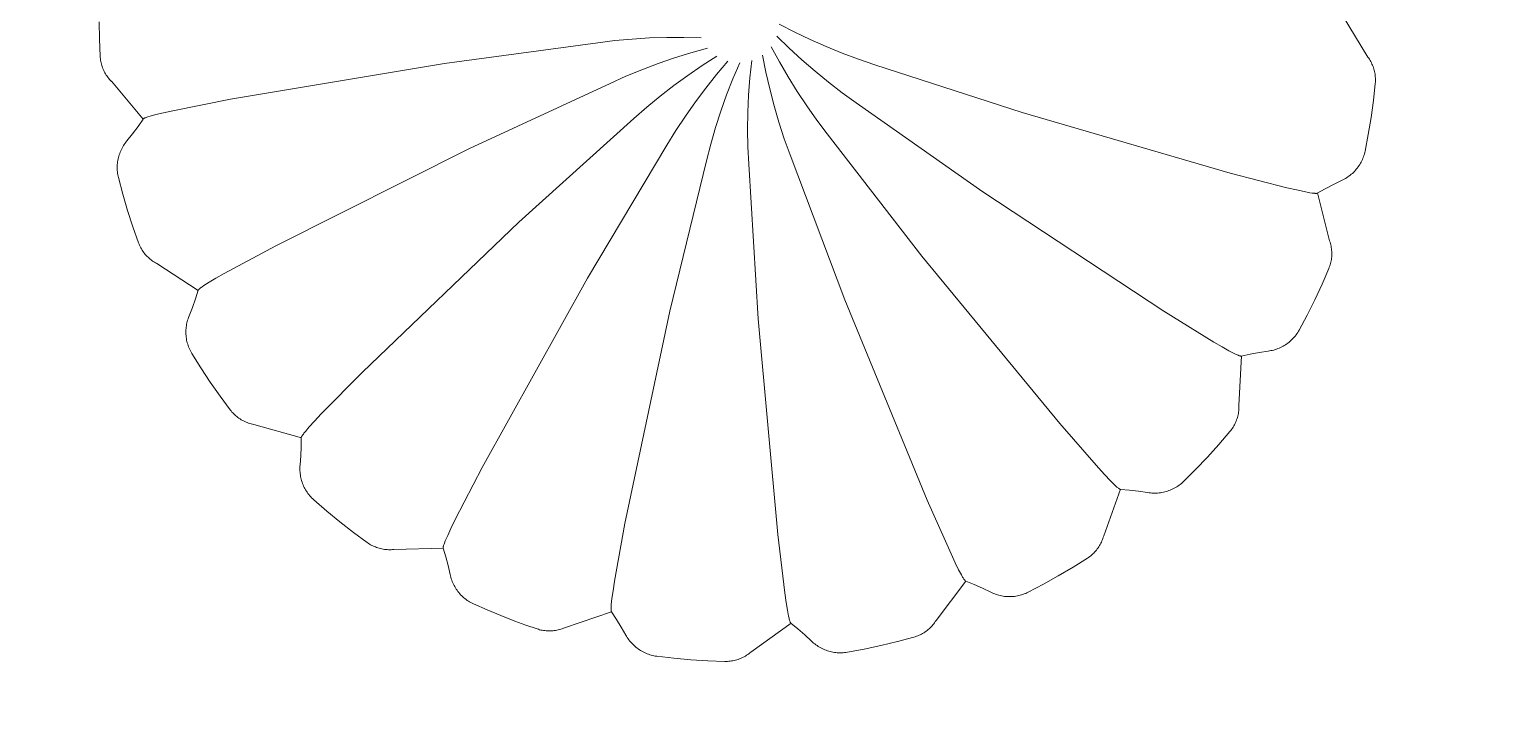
# Model space of a CAD drawing. Header units: millimetres. Extents: x 311 to 4068, y 1050 to 3803.
# Drawn here: x 1957.97 to 1996.95, y 1256.8 to 1275.11 of the extents above; entities that cross this region are included whole.
import ezdxf

# ---------------------------------------------------------------- set-up
doc = ezdxf.new("R2010")
doc.units = ezdxf.units.MM
doc.layers.add('ZANO_R', color=7, linetype='Continuous', lineweight=0)

msp = doc.modelspace()

# ---------------------------------------------------------------- linework, layer by layer
at = {"layer": 'ZANO_R'}
for p, q in [((1992.871, 1275.491), (1993.557, 1274.368)), ((1959.837, 1274.847), (1959.831, 1275.301)), ((1977.91, 1275.243), (1978.319, 1275.031)), ((1959.855, 1274.392), (1959.837, 1274.847)), ((1973.082, 1274.749), (1969.005, 1274.193)), ((1973.539, 1274.805), (1973.082, 1274.749)), ((1973.997, 1274.847), (1973.539, 1274.805)), ((1974.456, 1274.875), (1973.997, 1274.847)), ((1974.916, 1274.889), (1974.456, 1274.875)), ((1975.376, 1274.89), (1974.916, 1274.889)), ((1975.835, 1274.877), (1975.376, 1274.89)), ((1977.846, 1274.927), (1978.175, 1274.605)), ((1978.319, 1275.031), (1978.734, 1274.833)), ((1978.734, 1274.833), (1979.154, 1274.646)), ((1959.858, 1274.357), (1959.855, 1274.392)), ((1959.861, 1274.321), (1959.858, 1274.357)), ((1959.866, 1274.286), (1959.861, 1274.321)), ((1959.873, 1274.251), (1959.866, 1274.286)), ((1975.121, 1274.343), (1974.686, 1274.194)), ((1975.56, 1274.479), (1975.121, 1274.343)), ((1976.003, 1274.602), (1975.56, 1274.479)), ((1976.245, 1274.389), (1975.858, 1274.141)), ((1977.462, 1274.419), (1977.551, 1273.968)), ((1977.692, 1274.644), (1977.911, 1274.24)), ((1978.175, 1274.605), (1978.512, 1274.292)), ((1978.512, 1274.292), (1978.859, 1273.99)), ((1979.154, 1274.646), (1979.58, 1274.472)), ((1979.58, 1274.472), (1980.011, 1274.311)), ((1980.011, 1274.311), (1980.446, 1274.163)), ((1993.557, 1274.368), (1993.578, 1274.339)), ((1993.578, 1274.339), (1993.598, 1274.309)), ((1993.598, 1274.309), (1993.616, 1274.278)), ((1993.616, 1274.278), (1993.634, 1274.247)), ((1959.88, 1274.216), (1959.873, 1274.251)), ((1959.889, 1274.181), (1959.88, 1274.216)), ((1959.899, 1274.147), (1959.889, 1274.181)), ((1959.91, 1274.113), (1959.899, 1274.147)), ((1959.922, 1274.079), (1959.91, 1274.113)), ((1959.935, 1274.046), (1959.922, 1274.079)), ((1959.95, 1274.014), (1959.935, 1274.046)), ((1959.965, 1273.982), (1959.95, 1274.014)), ((1959.982, 1273.95), (1959.965, 1273.982)), ((1960, 1273.919), (1959.982, 1273.95)), ((1960.019, 1273.889), (1960, 1273.919)), ((1960.039, 1273.859), (1960.019, 1273.889)), ((1963.322, 1273.244), (1969.005, 1274.193)), ((1974.255, 1274.031), (1973.83, 1273.856)), ((1974.686, 1274.194), (1974.255, 1274.031)), ((1975.858, 1274.141), (1975.478, 1273.881)), ((1976.241, 1273.905), (1975.955, 1273.545)), ((1976.538, 1274.257), (1976.241, 1273.905)), ((1976.858, 1274.217), (1976.678, 1273.793)), ((1977.175, 1274.272), (1977.128, 1273.815)), ((1977.551, 1273.968), (1977.654, 1273.52)), ((1977.911, 1274.24), (1978.142, 1273.842)), ((1978.859, 1273.99), (1979.215, 1273.699)), ((1980.446, 1274.163), (1984.362, 1272.896)), ((1993.634, 1274.247), (1993.65, 1274.215)), ((1993.65, 1274.215), (1993.665, 1274.183)), ((1993.665, 1274.183), (1993.68, 1274.15)), ((1993.68, 1274.15), (1993.693, 1274.117)), ((1993.693, 1274.117), (1993.704, 1274.083)), ((1993.704, 1274.083), (1993.715, 1274.049)), ((1993.715, 1274.049), (1993.725, 1274.015)), ((1993.725, 1274.015), (1993.733, 1273.98)), ((1993.733, 1273.98), (1993.74, 1273.945)), ((1993.74, 1273.945), (1993.746, 1273.91)), ((1993.746, 1273.91), (1993.75, 1273.875)), ((1960.06, 1273.83), (1960.039, 1273.859)), ((1960.082, 1273.802), (1960.06, 1273.83)), ((1960.105, 1273.775), (1960.082, 1273.802)), ((1960.129, 1273.748), (1960.105, 1273.775)), ((1960.153, 1273.722), (1960.129, 1273.748)), ((1960.999, 1272.714), (1960.153, 1273.723)), ((1973.41, 1273.669), (1969.678, 1271.935)), ((1973.83, 1273.856), (1973.41, 1273.669)), ((1975.106, 1273.61), (1974.743, 1273.328)), ((1975.478, 1273.881), (1975.106, 1273.61)), ((1975.955, 1273.545), (1975.68, 1273.177)), ((1976.678, 1273.793), (1976.51, 1273.365)), ((1977.128, 1273.815), (1977.094, 1273.356)), ((1977.654, 1273.52), (1977.771, 1273.075)), ((1978.142, 1273.842), (1978.384, 1273.451)), ((1979.215, 1273.699), (1979.579, 1273.418)), ((1993.702, 1273.209), (1993.752, 1273.661)), ((1993.75, 1273.875), (1993.754, 1273.839)), ((1993.755, 1273.696), (1993.752, 1273.661)), ((1993.754, 1273.839), (1993.756, 1273.803)), ((1993.757, 1273.732), (1993.755, 1273.696)), ((1993.756, 1273.803), (1993.757, 1273.768)), ((1993.757, 1273.768), (1993.757, 1273.732)), ((1961.79, 1272.942), (1963.322, 1273.244)), ((1974.743, 1273.328), (1974.388, 1273.036)), ((1975.68, 1273.177), (1975.416, 1272.8)), ((1976.51, 1273.365), (1976.356, 1272.932)), ((1977.094, 1273.356), (1977.074, 1272.897)), ((1978.384, 1273.451), (1978.638, 1273.067)), ((1979.579, 1273.418), (1979.952, 1273.148)), ((1979.952, 1273.148), (1983.319, 1270.783)), ((1993.641, 1272.759), (1993.702, 1273.209)), ((1960.862, 1272.522), (1961.001, 1272.721)), ((1960.999, 1272.717), (1960.999, 1272.718)), ((1960.999, 1272.718), (1960.999, 1272.718)), ((1960.999, 1272.718), (1960.999, 1272.718)), ((1960.999, 1272.718), (1960.999, 1272.718)), ((1960.999, 1272.716), (1960.999, 1272.717)), ((1960.999, 1272.717), (1960.999, 1272.717)), ((1960.999, 1272.717), (1960.999, 1272.717)), ((1960.999, 1272.717), (1960.999, 1272.717)), ((1960.999, 1272.715), (1960.999, 1272.716)), ((1960.999, 1272.716), (1960.999, 1272.716)), ((1960.999, 1272.716), (1960.999, 1272.716)), ((1960.999, 1272.716), (1960.999, 1272.716)), ((1960.999, 1272.714), (1960.999, 1272.715)), ((1960.999, 1272.715), (1960.999, 1272.715)), ((1960.999, 1272.715), (1960.999, 1272.715)), ((1960.999, 1272.715), (1960.999, 1272.715)), ((1960.999, 1272.715), (1960.999, 1272.715)), ((1960.999, 1272.714), (1960.999, 1272.714)), ((1961.001, 1272.721), (1961.001, 1272.722)), ((1961.001, 1272.722), (1961.002, 1272.722)), ((1961.002, 1272.723), (1961.003, 1272.724)), ((1961.002, 1272.722), (1961.002, 1272.723)), ((1961.002, 1272.723), (1961.002, 1272.723)), ((1961.003, 1272.724), (1961.004, 1272.725)), ((1961.003, 1272.724), (1961.003, 1272.724)), ((1961.004, 1272.725), (1961.005, 1272.726)), ((1961.004, 1272.725), (1961.004, 1272.725)), ((1961.005, 1272.726), (1961.007, 1272.727)), ((1961.005, 1272.726), (1961.005, 1272.726)), ((1961.007, 1272.727), (1961.008, 1272.728)), ((1961.008, 1272.728), (1961.009, 1272.729)), ((1961.009, 1272.729), (1961.011, 1272.731)), ((1961.011, 1272.731), (1961.013, 1272.732)), ((1961.013, 1272.732), (1961.014, 1272.733)), ((1961.014, 1272.733), (1961.016, 1272.734)), ((1961.016, 1272.734), (1961.02, 1272.736)), ((1961.02, 1272.736), (1961.025, 1272.739)), ((1961.025, 1272.739), (1961.03, 1272.741)), ((1961.03, 1272.741), (1961.035, 1272.744)), ((1961.035, 1272.744), (1961.047, 1272.749)), ((1961.047, 1272.749), (1961.061, 1272.755)), ((1961.061, 1272.755), (1961.077, 1272.761)), ((1961.077, 1272.761), (1961.099, 1272.769)), ((1961.099, 1272.769), (1961.124, 1272.777)), ((1961.124, 1272.777), (1961.183, 1272.795)), ((1961.183, 1272.795), (1961.337, 1272.837)), ((1961.337, 1272.837), (1961.539, 1272.886)), ((1961.539, 1272.886), (1961.79, 1272.942)), ((1974.042, 1272.733), (1970.986, 1269.976)), ((1974.388, 1273.036), (1974.042, 1272.733)), ((1975.416, 1272.8), (1975.163, 1272.416)), ((1976.356, 1272.932), (1976.215, 1272.494)), ((1977.074, 1272.897), (1977.068, 1272.437)), ((1977.771, 1273.075), (1977.901, 1272.634)), ((1978.638, 1273.067), (1978.903, 1272.691)), ((1989.894, 1271.285), (1984.362, 1272.896)), ((1993.567, 1272.31), (1993.641, 1272.759)), ((1960.566, 1272.138), (1960.716, 1272.328)), ((1960.716, 1272.328), (1960.862, 1272.522)), ((1975.163, 1272.416), (1974.922, 1272.024)), ((1976.215, 1272.494), (1976.086, 1272.052)), ((1977.068, 1272.437), (1977.076, 1271.977)), ((1977.901, 1272.634), (1978.043, 1272.196)), ((1978.903, 1272.691), (1979.18, 1272.324)), ((1960.42, 1271.913), (1960.438, 1271.947)), ((1960.438, 1271.947), (1960.456, 1271.98)), ((1960.456, 1271.98), (1960.476, 1272.013)), ((1960.476, 1272.013), (1960.497, 1272.046)), ((1960.497, 1272.046), (1960.519, 1272.077)), ((1960.519, 1272.077), (1960.542, 1272.108)), ((1960.542, 1272.108), (1960.566, 1272.138)), ((1964.527, 1269.353), (1969.678, 1271.935)), ((1974.922, 1272.024), (1972.814, 1268.489)), ((1976.086, 1272.052), (1975.971, 1271.607)), ((1977.076, 1271.977), (1977.097, 1271.517)), ((1978.043, 1272.196), (1978.199, 1271.764)), ((1979.18, 1272.324), (1981.7, 1269.071)), ((1993.481, 1271.864), (1993.567, 1272.31)), ((1960.312, 1271.508), (1960.315, 1271.546)), ((1960.315, 1271.546), (1960.32, 1271.584)), ((1960.32, 1271.584), (1960.326, 1271.622)), ((1960.326, 1271.622), (1960.333, 1271.659)), ((1960.333, 1271.659), (1960.342, 1271.697)), ((1960.342, 1271.697), (1960.352, 1271.734)), ((1960.352, 1271.734), (1960.363, 1271.771)), ((1960.363, 1271.771), (1960.376, 1271.807)), ((1960.376, 1271.807), (1960.389, 1271.843)), ((1960.389, 1271.843), (1960.404, 1271.878)), ((1960.404, 1271.878), (1960.42, 1271.913)), ((1975.971, 1271.607), (1974.999, 1267.608)), ((1978.199, 1271.764), (1979.649, 1267.912)), ((1993.377, 1271.577), (1993.358, 1271.543)), ((1993.394, 1271.611), (1993.377, 1271.577)), ((1993.41, 1271.646), (1993.394, 1271.611)), ((1993.425, 1271.681), (1993.41, 1271.646)), ((1993.439, 1271.717), (1993.425, 1271.681)), ((1993.451, 1271.753), (1993.439, 1271.717)), ((1993.462, 1271.79), (1993.451, 1271.753)), ((1993.472, 1271.827), (1993.462, 1271.79)), ((1993.481, 1271.864), (1993.472, 1271.827)), ((1960.309, 1271.431), (1960.31, 1271.469)), ((1960.31, 1271.393), (1960.309, 1271.431)), ((1960.31, 1271.469), (1960.312, 1271.508)), ((1960.312, 1271.354), (1960.31, 1271.393)), ((1960.315, 1271.316), (1960.312, 1271.354)), ((1960.319, 1271.278), (1960.315, 1271.316)), ((1960.325, 1271.24), (1960.319, 1271.278)), ((1960.332, 1271.203), (1960.325, 1271.24)), ((1960.341, 1271.165), (1960.332, 1271.203)), ((1960.457, 1270.726), (1960.341, 1271.165)), ((1977.097, 1271.517), (1977.347, 1267.41)), ((1991.404, 1270.892), (1989.894, 1271.285)), ((1992.991, 1271.159), (1992.958, 1271.139)), ((1993.023, 1271.18), (1992.991, 1271.159)), ((1993.054, 1271.202), (1993.023, 1271.18)), ((1993.085, 1271.225), (1993.054, 1271.202)), ((1993.115, 1271.25), (1993.085, 1271.225)), ((1993.143, 1271.275), (1993.115, 1271.25)), ((1993.171, 1271.301), (1993.143, 1271.275)), ((1993.198, 1271.328), (1993.171, 1271.301)), ((1993.224, 1271.357), (1993.198, 1271.328)), ((1993.249, 1271.386), (1993.224, 1271.357)), ((1993.273, 1271.416), (1993.249, 1271.386)), ((1993.296, 1271.446), (1993.273, 1271.416)), ((1993.318, 1271.478), (1993.296, 1271.446)), ((1993.339, 1271.51), (1993.318, 1271.478)), ((1993.358, 1271.543), (1993.339, 1271.51)), ((1988.131, 1267.613), (1983.319, 1270.783)), ((1991.655, 1270.834), (1991.404, 1270.892)), ((1991.858, 1270.79), (1991.655, 1270.834)), ((1992.015, 1270.761), (1991.858, 1270.79)), ((1992.423, 1270.867), (1992.211, 1270.749)), ((1992.638, 1270.98), (1992.423, 1270.867)), ((1992.856, 1271.086), (1992.638, 1270.98)), ((1992.891, 1271.102), (1992.856, 1271.086)), ((1992.925, 1271.12), (1992.891, 1271.102)), ((1992.958, 1271.139), (1992.925, 1271.12)), ((1960.585, 1270.29), (1960.457, 1270.726)), ((1992.076, 1270.752), (1992.015, 1270.761)), ((1992.102, 1270.749), (1992.076, 1270.752)), ((1992.125, 1270.746), (1992.102, 1270.749)), ((1992.142, 1270.745), (1992.125, 1270.746)), ((1992.157, 1270.744), (1992.142, 1270.745)), ((1992.17, 1270.743), (1992.157, 1270.744)), ((1992.176, 1270.743), (1992.17, 1270.743)), ((1992.182, 1270.743), (1992.176, 1270.743)), ((1992.187, 1270.743), (1992.182, 1270.743)), ((1992.192, 1270.744), (1992.187, 1270.743)), ((1992.194, 1270.744), (1992.192, 1270.744)), ((1992.196, 1270.744), (1992.194, 1270.744)), ((1992.198, 1270.745), (1992.196, 1270.744)), ((1992.2, 1270.745), (1992.198, 1270.745)), ((1992.202, 1270.745), (1992.2, 1270.745)), ((1992.203, 1270.746), (1992.202, 1270.745)), ((1992.205, 1270.746), (1992.203, 1270.746)), ((1992.206, 1270.746), (1992.205, 1270.746)), ((1992.207, 1270.747), (1992.206, 1270.746)), ((1992.206, 1270.746), (1992.206, 1270.746)), ((1992.208, 1270.747), (1992.207, 1270.747)), ((1992.209, 1270.747), (1992.208, 1270.747)), ((1992.208, 1270.747), (1992.208, 1270.747)), ((1992.21, 1270.748), (1992.209, 1270.747)), ((1992.211, 1270.748), (1992.21, 1270.748)), ((1992.21, 1270.748), (1992.21, 1270.748)), ((1992.211, 1270.749), (1992.211, 1270.748)), ((1992.215, 1270.751), (1992.214, 1270.751)), ((1992.214, 1270.751), (1992.214, 1270.751)), ((1992.214, 1270.751), (1992.214, 1270.751)), ((1992.214, 1270.751), (1992.214, 1270.751)), ((1992.214, 1270.751), (1992.214, 1270.751)), ((1992.216, 1270.753), (1992.215, 1270.753)), ((1992.215, 1270.753), (1992.215, 1270.753)), ((1992.215, 1270.753), (1992.215, 1270.753)), ((1992.215, 1270.753), (1992.215, 1270.753)), ((1992.215, 1270.753), (1992.215, 1270.752)), ((1992.215, 1270.752), (1992.215, 1270.752)), ((1992.215, 1270.752), (1992.215, 1270.752)), ((1992.215, 1270.752), (1992.215, 1270.752)), ((1992.215, 1270.752), (1992.215, 1270.751)), ((1992.216, 1270.754), (1992.216, 1270.754)), ((1992.216, 1270.754), (1992.216, 1270.754)), ((1992.216, 1270.754), (1992.216, 1270.754)), ((1992.216, 1270.754), (1992.216, 1270.753)), ((1992.216, 1270.754), (1992.54, 1269.479)), ((1960.725, 1269.857), (1960.585, 1270.29)), ((1960.876, 1269.429), (1960.725, 1269.857)), ((1966.826, 1265.99), (1970.986, 1269.976)), ((1960.889, 1269.396), (1960.876, 1269.429)), ((1960.903, 1269.363), (1960.889, 1269.396)), ((1960.918, 1269.33), (1960.903, 1269.363)), ((1960.934, 1269.299), (1960.918, 1269.33)), ((1960.952, 1269.268), (1960.934, 1269.299)), ((1960.97, 1269.237), (1960.952, 1269.268)), ((1960.99, 1269.207), (1960.97, 1269.237)), ((1961.01, 1269.178), (1960.99, 1269.207)), ((1963.152, 1268.613), (1964.527, 1269.353)), ((1992.54, 1269.479), (1992.551, 1269.445)), ((1992.551, 1269.445), (1992.561, 1269.411)), ((1992.561, 1269.411), (1992.57, 1269.376)), ((1992.57, 1269.376), (1992.578, 1269.341)), ((1992.578, 1269.341), (1992.584, 1269.306)), ((1992.584, 1269.306), (1992.589, 1269.271)), ((1992.589, 1269.271), (1992.593, 1269.235)), ((1992.593, 1269.235), (1992.596, 1269.199)), ((1961.032, 1269.149), (1961.01, 1269.178)), ((1961.054, 1269.122), (1961.032, 1269.149)), ((1961.078, 1269.095), (1961.054, 1269.122)), ((1961.102, 1269.069), (1961.078, 1269.095)), ((1961.128, 1269.044), (1961.102, 1269.069)), ((1961.154, 1269.019), (1961.128, 1269.044)), ((1961.181, 1268.996), (1961.154, 1269.019)), ((1961.209, 1268.973), (1961.181, 1268.996)), ((1961.237, 1268.952), (1961.209, 1268.973)), ((1961.266, 1268.932), (1961.237, 1268.952)), ((1961.296, 1268.912), (1961.266, 1268.932)), ((1961.327, 1268.894), (1961.296, 1268.912)), ((1961.358, 1268.877), (1961.327, 1268.894)), ((1962.464, 1268.162), (1961.358, 1268.877)), ((1985.364, 1264.624), (1981.7, 1269.071)), ((1992.554, 1268.847), (1992.543, 1268.813)), ((1992.564, 1268.881), (1992.554, 1268.847)), ((1992.572, 1268.916), (1992.564, 1268.881)), ((1992.58, 1268.951), (1992.572, 1268.916)), ((1992.586, 1268.986), (1992.58, 1268.951)), ((1992.59, 1269.021), (1992.586, 1268.986)), ((1992.594, 1269.057), (1992.59, 1269.021)), ((1992.596, 1269.092), (1992.594, 1269.057)), ((1992.596, 1269.199), (1992.597, 1269.164)), ((1992.597, 1269.128), (1992.596, 1269.092)), ((1992.597, 1269.164), (1992.597, 1269.128)), ((1962.75, 1268.379), (1962.929, 1268.485)), ((1962.929, 1268.485), (1963.152, 1268.613)), ((1970.013, 1263.454), (1972.814, 1268.489)), ((1992.338, 1268.329), (1992.518, 1268.746)), ((1992.531, 1268.779), (1992.518, 1268.746)), ((1992.543, 1268.813), (1992.531, 1268.779)), ((1962.389, 1267.939), (1962.463, 1268.17)), ((1962.463, 1268.17), (1962.464, 1268.171)), ((1962.463, 1268.17), (1962.463, 1268.17)), ((1962.463, 1268.165), (1962.463, 1268.166)), ((1962.463, 1268.166), (1962.463, 1268.166)), ((1962.463, 1268.166), (1962.463, 1268.166)), ((1962.463, 1268.166), (1962.463, 1268.166)), ((1962.463, 1268.164), (1962.463, 1268.165)), ((1962.463, 1268.165), (1962.463, 1268.165)), ((1962.463, 1268.165), (1962.463, 1268.165)), ((1962.463, 1268.165), (1962.463, 1268.165)), ((1962.463, 1268.163), (1962.463, 1268.164)), ((1962.463, 1268.164), (1962.463, 1268.164)), ((1962.463, 1268.164), (1962.463, 1268.164)), ((1962.463, 1268.164), (1962.463, 1268.164)), ((1962.463, 1268.164), (1962.463, 1268.164)), ((1962.464, 1268.163), (1962.463, 1268.163)), ((1962.463, 1268.163), (1962.463, 1268.163)), ((1962.463, 1268.163), (1962.463, 1268.163)), ((1962.464, 1268.172), (1962.464, 1268.173)), ((1962.464, 1268.173), (1962.465, 1268.173)), ((1962.464, 1268.171), (1962.464, 1268.172)), ((1962.464, 1268.171), (1962.464, 1268.171)), ((1962.464, 1268.162), (1962.464, 1268.163)), ((1962.464, 1268.162), (1962.464, 1268.162)), ((1962.465, 1268.174), (1962.466, 1268.175)), ((1962.465, 1268.173), (1962.465, 1268.174)), ((1962.465, 1268.174), (1962.465, 1268.174)), ((1962.466, 1268.176), (1962.467, 1268.177)), ((1962.466, 1268.175), (1962.466, 1268.176)), ((1962.467, 1268.177), (1962.468, 1268.179)), ((1962.468, 1268.179), (1962.469, 1268.18)), ((1962.469, 1268.18), (1962.47, 1268.181)), ((1962.47, 1268.181), (1962.471, 1268.183)), ((1962.471, 1268.183), (1962.473, 1268.185)), ((1962.473, 1268.185), (1962.474, 1268.186)), ((1962.474, 1268.186), (1962.477, 1268.19)), ((1962.477, 1268.19), (1962.481, 1268.193)), ((1962.481, 1268.193), (1962.485, 1268.197)), ((1962.485, 1268.197), (1962.489, 1268.201)), ((1962.489, 1268.201), (1962.499, 1268.21)), ((1962.499, 1268.21), (1962.511, 1268.22)), ((1962.511, 1268.22), (1962.524, 1268.23)), ((1962.524, 1268.23), (1962.543, 1268.244)), ((1962.543, 1268.244), (1962.565, 1268.259)), ((1962.565, 1268.259), (1962.616, 1268.294)), ((1962.616, 1268.294), (1962.75, 1268.379)), ((1992.146, 1267.917), (1992.338, 1268.329)), ((1962.219, 1267.484), (1962.307, 1267.71)), ((1962.307, 1267.71), (1962.389, 1267.939)), ((1981.839, 1262.583), (1979.649, 1267.912)), ((1991.943, 1267.51), (1992.146, 1267.917)), ((1962.147, 1267.226), (1962.153, 1267.264)), ((1962.153, 1267.264), (1962.161, 1267.301)), ((1962.161, 1267.301), (1962.17, 1267.338)), ((1962.17, 1267.338), (1962.181, 1267.375)), ((1962.181, 1267.375), (1962.192, 1267.412)), ((1962.192, 1267.412), (1962.205, 1267.448)), ((1962.205, 1267.448), (1962.219, 1267.484)), ((1973.807, 1261.971), (1974.999, 1267.608)), ((1977.869, 1261.671), (1977.347, 1267.41)), ((1989.459, 1266.792), (1988.131, 1267.613)), ((1991.73, 1267.109), (1991.943, 1267.51)), ((1962.134, 1267.073), (1962.135, 1267.112)), ((1962.134, 1267.035), (1962.134, 1267.073)), ((1962.136, 1266.997), (1962.134, 1267.035)), ((1962.135, 1267.112), (1962.138, 1267.15)), ((1962.138, 1266.958), (1962.136, 1266.997)), ((1962.138, 1267.15), (1962.142, 1267.188)), ((1962.143, 1266.92), (1962.138, 1266.958)), ((1962.142, 1267.188), (1962.147, 1267.226)), ((1962.148, 1266.882), (1962.143, 1266.92)), ((1962.155, 1266.844), (1962.148, 1266.882)), ((1991.572, 1266.893), (1991.545, 1266.865)), ((1991.598, 1266.921), (1991.572, 1266.893)), ((1991.622, 1266.95), (1991.598, 1266.921)), ((1991.646, 1266.981), (1991.622, 1266.95)), ((1991.668, 1267.012), (1991.646, 1266.981)), ((1991.69, 1267.043), (1991.668, 1267.012)), ((1991.71, 1267.076), (1991.69, 1267.043)), ((1991.729, 1267.109), (1991.71, 1267.076)), ((1962.163, 1266.807), (1962.155, 1266.844)), ((1962.172, 1266.77), (1962.163, 1266.807)), ((1962.183, 1266.733), (1962.172, 1266.77)), ((1962.194, 1266.696), (1962.183, 1266.733)), ((1962.207, 1266.66), (1962.194, 1266.696)), ((1962.222, 1266.625), (1962.207, 1266.66)), ((1962.237, 1266.59), (1962.222, 1266.625)), ((1962.254, 1266.555), (1962.237, 1266.59)), ((1962.272, 1266.521), (1962.254, 1266.555)), ((1962.291, 1266.488), (1962.272, 1266.521)), ((1962.532, 1266.103), (1962.291, 1266.488)), ((1989.681, 1266.663), (1989.459, 1266.792)), ((1989.863, 1266.561), (1989.681, 1266.663)), ((1990.003, 1266.487), (1989.863, 1266.561)), ((1990.059, 1266.46), (1990.003, 1266.487)), ((1990.663, 1266.512), (1990.425, 1266.468)), ((1990.903, 1266.549), (1990.663, 1266.512)), ((1990.941, 1266.555), (1990.903, 1266.549)), ((1990.979, 1266.562), (1990.941, 1266.555)), ((1991.016, 1266.57), (1990.979, 1266.562)), ((1991.054, 1266.579), (1991.016, 1266.57)), ((1991.09, 1266.59), (1991.054, 1266.579)), ((1991.127, 1266.602), (1991.09, 1266.59)), ((1991.163, 1266.615), (1991.127, 1266.602)), ((1991.198, 1266.63), (1991.163, 1266.615)), ((1991.233, 1266.645), (1991.198, 1266.63)), ((1991.268, 1266.662), (1991.233, 1266.645)), ((1991.301, 1266.681), (1991.268, 1266.662)), ((1991.335, 1266.7), (1991.301, 1266.681)), ((1991.367, 1266.72), (1991.335, 1266.7)), ((1991.399, 1266.742), (1991.367, 1266.72)), ((1991.43, 1266.764), (1991.399, 1266.742)), ((1991.46, 1266.788), (1991.43, 1266.764)), ((1991.489, 1266.813), (1991.46, 1266.788)), ((1991.518, 1266.838), (1991.489, 1266.813)), ((1991.545, 1266.865), (1991.518, 1266.838)), ((1962.783, 1265.724), (1962.532, 1266.103)), ((1990.083, 1266.449), (1990.059, 1266.46)), ((1990.105, 1266.44), (1990.083, 1266.449)), ((1990.12, 1266.434), (1990.105, 1266.44)), ((1990.134, 1266.428), (1990.12, 1266.434)), ((1990.194, 1266.421), (1990.128, 1265.107)), ((1990.147, 1266.424), (1990.134, 1266.428)), ((1990.152, 1266.422), (1990.147, 1266.424)), ((1990.158, 1266.421), (1990.152, 1266.422)), ((1990.163, 1266.42), (1990.158, 1266.421)), ((1990.167, 1266.418), (1990.163, 1266.42)), ((1990.169, 1266.418), (1990.167, 1266.418)), ((1990.172, 1266.418), (1990.169, 1266.418)), ((1990.174, 1266.417), (1990.172, 1266.418)), ((1990.175, 1266.417), (1990.174, 1266.417)), ((1990.177, 1266.417), (1990.175, 1266.417)), ((1990.179, 1266.417), (1990.177, 1266.417)), ((1990.181, 1266.417), (1990.179, 1266.417)), ((1990.182, 1266.417), (1990.181, 1266.417)), ((1990.181, 1266.417), (1990.181, 1266.417)), ((1990.183, 1266.417), (1990.182, 1266.417)), ((1990.184, 1266.417), (1990.183, 1266.417)), ((1990.183, 1266.417), (1990.183, 1266.417)), ((1990.185, 1266.417), (1990.184, 1266.417)), ((1990.186, 1266.417), (1990.185, 1266.417)), ((1990.185, 1266.417), (1990.185, 1266.417)), ((1990.187, 1266.417), (1990.186, 1266.417)), ((1990.425, 1266.468), (1990.187, 1266.417)), ((1990.187, 1266.417), (1990.187, 1266.417)), ((1990.191, 1266.419), (1990.19, 1266.418)), ((1990.192, 1266.419), (1990.191, 1266.419)), ((1990.191, 1266.419), (1990.191, 1266.419)), ((1990.191, 1266.419), (1990.191, 1266.419)), ((1990.191, 1266.419), (1990.191, 1266.419)), ((1990.191, 1266.419), (1990.191, 1266.419)), ((1990.193, 1266.42), (1990.192, 1266.42)), ((1990.192, 1266.42), (1990.192, 1266.42)), ((1990.192, 1266.42), (1990.192, 1266.42)), ((1990.192, 1266.42), (1990.192, 1266.42)), ((1990.192, 1266.42), (1990.192, 1266.419)), ((1990.192, 1266.419), (1990.192, 1266.419)), ((1990.193, 1266.421), (1990.193, 1266.421)), ((1990.193, 1266.421), (1990.193, 1266.421)), ((1990.193, 1266.421), (1990.193, 1266.421)), ((1990.193, 1266.421), (1990.193, 1266.421)), ((1990.193, 1266.421), (1990.193, 1266.42)), ((1990.193, 1266.42), (1990.193, 1266.42)), ((1963.044, 1265.352), (1962.783, 1265.724)), ((1965.73, 1264.878), (1966.826, 1265.99)), ((1963.314, 1264.987), (1963.044, 1265.352)), ((1963.336, 1264.959), (1963.314, 1264.987)), ((1963.36, 1264.931), (1963.336, 1264.959)), ((1963.384, 1264.905), (1963.36, 1264.931)), ((1990.118, 1264.929), (1990.113, 1264.894)), ((1990.123, 1264.964), (1990.118, 1264.929)), ((1990.126, 1265), (1990.123, 1264.964)), ((1990.128, 1265.035), (1990.126, 1265)), ((1990.128, 1265.107), (1990.128, 1265.071)), ((1990.128, 1265.071), (1990.128, 1265.035)), ((1963.409, 1264.88), (1963.384, 1264.905)), ((1963.434, 1264.855), (1963.409, 1264.88)), ((1963.461, 1264.831), (1963.434, 1264.855)), ((1963.489, 1264.808), (1963.461, 1264.831)), ((1963.517, 1264.786), (1963.489, 1264.808)), ((1963.546, 1264.766), (1963.517, 1264.786)), ((1963.575, 1264.746), (1963.546, 1264.766)), ((1963.606, 1264.727), (1963.575, 1264.746)), ((1963.637, 1264.709), (1963.606, 1264.727)), ((1963.668, 1264.693), (1963.637, 1264.709)), ((1963.701, 1264.677), (1963.668, 1264.693)), ((1963.733, 1264.663), (1963.701, 1264.677)), ((1963.766, 1264.65), (1963.733, 1264.663)), ((1963.8, 1264.637), (1963.766, 1264.65)), ((1963.834, 1264.627), (1963.8, 1264.637)), ((1963.868, 1264.617), (1963.834, 1264.627)), ((1963.903, 1264.608), (1963.868, 1264.617)), ((1963.938, 1264.601), (1963.903, 1264.608)), ((1965.205, 1264.244), (1963.938, 1264.601)), ((1965.312, 1264.415), (1965.415, 1264.536)), ((1965.415, 1264.536), (1965.554, 1264.69)), ((1965.554, 1264.69), (1965.73, 1264.878)), ((1986.391, 1263.448), (1985.364, 1264.624)), ((1989.974, 1264.529), (1989.955, 1264.499)), ((1989.992, 1264.559), (1989.974, 1264.529)), ((1990.009, 1264.591), (1989.992, 1264.559)), ((1990.026, 1264.623), (1990.009, 1264.591)), ((1990.041, 1264.655), (1990.026, 1264.623)), ((1990.054, 1264.688), (1990.041, 1264.655)), ((1990.067, 1264.721), (1990.054, 1264.688)), ((1990.079, 1264.755), (1990.067, 1264.721)), ((1990.089, 1264.789), (1990.079, 1264.755)), ((1990.098, 1264.824), (1990.089, 1264.789)), ((1990.106, 1264.858), (1990.098, 1264.824)), ((1990.113, 1264.894), (1990.106, 1264.858)), ((1965.199, 1264.009), (1965.202, 1264.251)), ((1965.202, 1264.253), (1965.202, 1264.254)), ((1965.202, 1264.254), (1965.203, 1264.254)), ((1965.202, 1264.252), (1965.202, 1264.253)), ((1965.202, 1264.251), (1965.202, 1264.252)), ((1965.202, 1264.252), (1965.202, 1264.252)), ((1965.203, 1264.258), (1965.204, 1264.26)), ((1965.203, 1264.257), (1965.203, 1264.258)), ((1965.203, 1264.256), (1965.203, 1264.257)), ((1965.203, 1264.255), (1965.203, 1264.256)), ((1965.203, 1264.256), (1965.203, 1264.256)), ((1965.203, 1264.254), (1965.203, 1264.255)), ((1965.203, 1264.247), (1965.203, 1264.248)), ((1965.203, 1264.248), (1965.203, 1264.248)), ((1965.203, 1264.248), (1965.203, 1264.248)), ((1965.203, 1264.246), (1965.203, 1264.247)), ((1965.203, 1264.247), (1965.203, 1264.247)), ((1965.203, 1264.247), (1965.203, 1264.247)), ((1965.203, 1264.247), (1965.203, 1264.247)), ((1965.204, 1264.246), (1965.203, 1264.246)), ((1965.203, 1264.246), (1965.203, 1264.246)), ((1965.204, 1264.261), (1965.205, 1264.263)), ((1965.204, 1264.26), (1965.204, 1264.261)), ((1965.204, 1264.245), (1965.204, 1264.246)), ((1965.204, 1264.246), (1965.204, 1264.246)), ((1965.204, 1264.246), (1965.204, 1264.246)), ((1965.205, 1264.245), (1965.204, 1264.245)), ((1965.204, 1264.245), (1965.204, 1264.245)), ((1965.204, 1264.245), (1965.204, 1264.245)), ((1965.204, 1264.245), (1965.204, 1264.245)), ((1965.205, 1264.265), (1965.206, 1264.267)), ((1965.205, 1264.263), (1965.205, 1264.265)), ((1965.205, 1264.244), (1965.205, 1264.245)), ((1965.205, 1264.245), (1965.205, 1264.245)), ((1965.206, 1264.267), (1965.207, 1264.268)), ((1965.207, 1264.268), (1965.208, 1264.27)), ((1965.208, 1264.27), (1965.21, 1264.275)), ((1965.21, 1264.275), (1965.212, 1264.279)), ((1965.212, 1264.279), (1965.215, 1264.284)), ((1965.215, 1264.284), (1965.218, 1264.289)), ((1965.218, 1264.289), (1965.225, 1264.301)), ((1965.225, 1264.301), (1965.233, 1264.313)), ((1965.233, 1264.313), (1965.243, 1264.327)), ((1965.243, 1264.327), (1965.257, 1264.346)), ((1965.257, 1264.346), (1965.273, 1264.367)), ((1965.273, 1264.367), (1965.312, 1264.415)), ((1989.595, 1264.068), (1989.89, 1264.413)), ((1989.913, 1264.441), (1989.89, 1264.413)), ((1989.934, 1264.469), (1989.913, 1264.441)), ((1989.955, 1264.499), (1989.934, 1264.469)), ((1965.172, 1263.524), (1965.189, 1263.766)), ((1965.189, 1263.766), (1965.199, 1264.009)), ((1989.29, 1263.731), (1989.595, 1264.068)), ((1965.166, 1263.409), (1965.167, 1263.447)), ((1965.167, 1263.371), (1965.166, 1263.409)), ((1965.167, 1263.447), (1965.168, 1263.486)), ((1965.17, 1263.332), (1965.167, 1263.371)), ((1965.168, 1263.486), (1965.171, 1263.524)), ((1969.294, 1262.069), (1970.013, 1263.454)), ((1986.565, 1263.259), (1986.391, 1263.448)), ((1988.654, 1263.081), (1988.977, 1263.402)), ((1988.977, 1263.402), (1989.29, 1263.731)), ((1965.173, 1263.294), (1965.17, 1263.332)), ((1965.178, 1263.256), (1965.173, 1263.294)), ((1965.184, 1263.218), (1965.178, 1263.256)), ((1965.192, 1263.181), (1965.184, 1263.218)), ((1965.201, 1263.144), (1965.192, 1263.181)), ((1965.211, 1263.107), (1965.201, 1263.144)), ((1965.222, 1263.07), (1965.211, 1263.107)), ((1965.235, 1263.034), (1965.222, 1263.07)), ((1965.249, 1262.998), (1965.235, 1263.034)), ((1965.264, 1262.963), (1965.249, 1262.998)), ((1986.709, 1263.108), (1986.565, 1263.259)), ((1986.821, 1262.996), (1986.709, 1263.108)), ((1986.867, 1262.954), (1986.821, 1262.996)), ((1988.536, 1262.983), (1988.505, 1262.961)), ((1988.567, 1263.006), (1988.536, 1262.983)), ((1988.597, 1263.03), (1988.567, 1263.006)), ((1988.626, 1263.055), (1988.597, 1263.03)), ((1988.654, 1263.081), (1988.626, 1263.055)), ((1965.28, 1262.928), (1965.264, 1262.963)), ((1965.298, 1262.894), (1965.28, 1262.928)), ((1965.317, 1262.861), (1965.298, 1262.894)), ((1965.337, 1262.828), (1965.317, 1262.861)), ((1965.358, 1262.796), (1965.337, 1262.828)), ((1965.38, 1262.764), (1965.358, 1262.796)), ((1965.403, 1262.734), (1965.38, 1262.764)), ((1965.427, 1262.704), (1965.403, 1262.734)), ((1965.452, 1262.675), (1965.427, 1262.704)), ((1965.478, 1262.647), (1965.452, 1262.675)), ((1965.505, 1262.62), (1965.478, 1262.647)), ((1965.533, 1262.594), (1965.505, 1262.62)), ((1965.877, 1262.296), (1965.534, 1262.594)), ((1982.474, 1261.157), (1981.839, 1262.583)), ((1986.984, 1262.877), (1986.533, 1261.64)), ((1986.886, 1262.937), (1986.867, 1262.954)), ((1986.904, 1262.921), (1986.886, 1262.937)), ((1986.917, 1262.911), (1986.904, 1262.921)), ((1986.929, 1262.901), (1986.917, 1262.911)), ((1986.94, 1262.893), (1986.929, 1262.901)), ((1986.945, 1262.89), (1986.94, 1262.893)), ((1986.949, 1262.887), (1986.945, 1262.89)), ((1986.954, 1262.884), (1986.949, 1262.887)), ((1986.958, 1262.882), (1986.954, 1262.884)), ((1986.96, 1262.881), (1986.958, 1262.882)), ((1986.962, 1262.88), (1986.96, 1262.881)), ((1986.964, 1262.879), (1986.962, 1262.88)), ((1986.965, 1262.878), (1986.964, 1262.879)), ((1986.967, 1262.878), (1986.965, 1262.878)), ((1986.969, 1262.877), (1986.967, 1262.878)), ((1986.97, 1262.876), (1986.969, 1262.877)), ((1986.971, 1262.876), (1986.97, 1262.876)), ((1986.972, 1262.876), (1986.971, 1262.876)), ((1986.971, 1262.876), (1986.971, 1262.876)), ((1986.973, 1262.876), (1986.972, 1262.876)), ((1986.974, 1262.875), (1986.973, 1262.876)), ((1986.975, 1262.875), (1986.974, 1262.875)), ((1986.974, 1262.875), (1986.974, 1262.875)), ((1986.976, 1262.875), (1986.975, 1262.875)), ((1986.975, 1262.875), (1986.975, 1262.875)), ((1986.977, 1262.875), (1986.976, 1262.875)), ((1987.218, 1262.854), (1986.977, 1262.875)), ((1986.981, 1262.875), (1986.98, 1262.875)), ((1986.98, 1262.875), (1986.98, 1262.875)), ((1986.98, 1262.875), (1986.98, 1262.875)), ((1986.982, 1262.876), (1986.981, 1262.876)), ((1986.981, 1262.876), (1986.981, 1262.875)), ((1986.981, 1262.875), (1986.981, 1262.875)), ((1986.981, 1262.875), (1986.981, 1262.875)), ((1986.983, 1262.876), (1986.982, 1262.876)), ((1986.982, 1262.876), (1986.982, 1262.876)), ((1986.982, 1262.876), (1986.982, 1262.876)), ((1986.982, 1262.876), (1986.982, 1262.876)), ((1986.982, 1262.876), (1986.982, 1262.876)), ((1986.984, 1262.877), (1986.983, 1262.877)), ((1986.983, 1262.877), (1986.983, 1262.877)), ((1986.983, 1262.877), (1986.983, 1262.877)), ((1986.983, 1262.877), (1986.983, 1262.876)), ((1986.983, 1262.876), (1986.983, 1262.876)), ((1986.984, 1262.877), (1986.984, 1262.877)), ((1987.46, 1262.825), (1987.218, 1262.854)), ((1987.7, 1262.79), (1987.46, 1262.825)), ((1987.738, 1262.784), (1987.7, 1262.79)), ((1987.776, 1262.779), (1987.738, 1262.784)), ((1987.814, 1262.776), (1987.776, 1262.779)), ((1987.852, 1262.774), (1987.814, 1262.776)), ((1987.89, 1262.774), (1987.852, 1262.774)), ((1987.929, 1262.775), (1987.89, 1262.774)), ((1987.967, 1262.777), (1987.929, 1262.775)), ((1988.005, 1262.78), (1987.967, 1262.777)), ((1988.043, 1262.785), (1988.005, 1262.78)), ((1988.081, 1262.791), (1988.043, 1262.785)), ((1988.119, 1262.798), (1988.081, 1262.791)), ((1988.156, 1262.807), (1988.119, 1262.798)), ((1988.193, 1262.817), (1988.156, 1262.807)), ((1988.23, 1262.828), (1988.193, 1262.817)), ((1988.266, 1262.84), (1988.23, 1262.828)), ((1988.302, 1262.854), (1988.266, 1262.84)), ((1988.337, 1262.869), (1988.302, 1262.854)), ((1988.372, 1262.885), (1988.337, 1262.869)), ((1988.406, 1262.902), (1988.372, 1262.885)), ((1988.44, 1262.921), (1988.406, 1262.902)), ((1988.473, 1262.941), (1988.44, 1262.921)), ((1988.505, 1262.961), (1988.473, 1262.941)), ((1966.228, 1262.008), (1965.877, 1262.296)), ((1966.587, 1261.73), (1966.228, 1262.008)), ((1969.094, 1261.649), (1969.181, 1261.837)), ((1969.181, 1261.837), (1969.294, 1262.069)), ((1973.528, 1260.435), (1973.807, 1261.971)), ((1966.954, 1261.461), (1966.587, 1261.73)), ((1966.983, 1261.44), (1966.954, 1261.461)), ((1967.013, 1261.421), (1966.983, 1261.44)), ((1967.044, 1261.403), (1967.013, 1261.421)), ((1968.991, 1261.398), (1968.999, 1261.421)), ((1968.999, 1261.421), (1969.008, 1261.446)), ((1969.008, 1261.446), (1969.031, 1261.503)), ((1969.031, 1261.503), (1969.094, 1261.649)), ((1978.055, 1260.122), (1977.869, 1261.671)), ((1986.456, 1261.441), (1986.44, 1261.409)), ((1986.472, 1261.473), (1986.456, 1261.441)), ((1986.487, 1261.506), (1986.472, 1261.473)), ((1986.5, 1261.539), (1986.487, 1261.506)), ((1986.512, 1261.572), (1986.5, 1261.539)), ((1986.523, 1261.606), (1986.512, 1261.572)), ((1986.533, 1261.64), (1986.523, 1261.606)), ((1967.075, 1261.386), (1967.044, 1261.403)), ((1967.107, 1261.37), (1967.075, 1261.386)), ((1967.14, 1261.355), (1967.107, 1261.37)), ((1967.173, 1261.342), (1967.14, 1261.355)), ((1967.206, 1261.329), (1967.173, 1261.342)), ((1967.24, 1261.318), (1967.206, 1261.329)), ((1967.274, 1261.307), (1967.24, 1261.318)), ((1967.309, 1261.298), (1967.274, 1261.307)), ((1967.344, 1261.291), (1967.309, 1261.298)), ((1967.379, 1261.284), (1967.344, 1261.291)), ((1967.414, 1261.279), (1967.379, 1261.284)), ((1967.45, 1261.275), (1967.414, 1261.279)), ((1967.485, 1261.272), (1967.45, 1261.275)), ((1967.521, 1261.27), (1967.485, 1261.272)), ((1967.557, 1261.27), (1967.521, 1261.27)), ((1967.592, 1261.271), (1967.557, 1261.27)), ((1967.628, 1261.273), (1967.592, 1261.271)), ((1967.663, 1261.276), (1967.628, 1261.273)), ((1968.979, 1261.308), (1967.663, 1261.276)), ((1968.974, 1261.334), (1968.975, 1261.339)), ((1968.974, 1261.332), (1968.974, 1261.334)), ((1968.974, 1261.33), (1968.974, 1261.332)), ((1968.974, 1261.328), (1968.974, 1261.33)), ((1968.974, 1261.326), (1968.974, 1261.328)), ((1968.974, 1261.324), (1968.974, 1261.326)), ((1968.974, 1261.323), (1968.974, 1261.324)), ((1968.974, 1261.321), (1968.974, 1261.323)), ((1968.974, 1261.32), (1968.974, 1261.321)), ((1968.974, 1261.319), (1968.974, 1261.32)), ((1968.974, 1261.318), (1968.974, 1261.319)), ((1968.974, 1261.319), (1968.974, 1261.319)), ((1968.974, 1261.317), (1968.974, 1261.318)), ((1968.974, 1261.316), (1968.974, 1261.317)), ((1968.974, 1261.317), (1968.974, 1261.317)), ((1968.974, 1261.315), (1968.974, 1261.316)), ((1968.975, 1261.314), (1968.974, 1261.315)), ((1968.974, 1261.315), (1968.974, 1261.315)), ((1968.975, 1261.339), (1968.976, 1261.344)), ((1969.043, 1261.081), (1968.975, 1261.314)), ((1968.976, 1261.344), (1968.977, 1261.349)), ((1968.977, 1261.311), (1968.976, 1261.311)), ((1968.976, 1261.311), (1968.976, 1261.311)), ((1968.976, 1261.311), (1968.976, 1261.311)), ((1968.976, 1261.311), (1968.976, 1261.311)), ((1968.977, 1261.349), (1968.978, 1261.355)), ((1968.977, 1261.31), (1968.977, 1261.311)), ((1968.978, 1261.31), (1968.977, 1261.31)), ((1968.977, 1261.31), (1968.977, 1261.31)), ((1968.977, 1261.31), (1968.977, 1261.31)), ((1968.977, 1261.31), (1968.977, 1261.31)), ((1968.977, 1261.31), (1968.977, 1261.31)), ((1968.978, 1261.355), (1968.982, 1261.368)), ((1968.978, 1261.309), (1968.978, 1261.31)), ((1968.979, 1261.309), (1968.978, 1261.309)), ((1968.978, 1261.309), (1968.978, 1261.309)), ((1968.978, 1261.309), (1968.978, 1261.309)), ((1968.978, 1261.309), (1968.978, 1261.309)), ((1968.979, 1261.309), (1968.979, 1261.309)), ((1968.979, 1261.309), (1968.979, 1261.309)), ((1968.979, 1261.309), (1968.979, 1261.309)), ((1968.982, 1261.368), (1968.986, 1261.383)), ((1968.986, 1261.383), (1968.991, 1261.398)), ((1969.105, 1260.847), (1969.043, 1261.081)), ((1982.585, 1260.924), (1982.474, 1261.157)), ((1985.718, 1260.805), (1986.102, 1261.047)), ((1986.132, 1261.067), (1986.102, 1261.047)), ((1986.161, 1261.088), (1986.132, 1261.067)), ((1986.189, 1261.11), (1986.161, 1261.088)), ((1986.216, 1261.133), (1986.189, 1261.11)), ((1986.243, 1261.157), (1986.216, 1261.133)), ((1986.268, 1261.182), (1986.243, 1261.157)), ((1986.293, 1261.208), (1986.268, 1261.182)), ((1986.317, 1261.234), (1986.293, 1261.208)), ((1986.34, 1261.261), (1986.317, 1261.234)), ((1986.362, 1261.29), (1986.34, 1261.261)), ((1986.383, 1261.319), (1986.362, 1261.29)), ((1986.403, 1261.348), (1986.383, 1261.319)), ((1986.422, 1261.378), (1986.403, 1261.348)), ((1986.44, 1261.409), (1986.422, 1261.378)), ((1969.16, 1260.61), (1969.105, 1260.847)), ((1982.677, 1260.738), (1982.585, 1260.924)), ((1982.752, 1260.598), (1982.677, 1260.738)), ((1985.327, 1260.572), (1985.718, 1260.805)), ((1969.168, 1260.573), (1969.16, 1260.61)), ((1969.178, 1260.536), (1969.168, 1260.573)), ((1969.189, 1260.499), (1969.178, 1260.536)), ((1969.201, 1260.463), (1969.189, 1260.499)), ((1969.214, 1260.427), (1969.201, 1260.463)), ((1969.229, 1260.391), (1969.214, 1260.427)), ((1969.245, 1260.356), (1969.229, 1260.391)), ((1969.262, 1260.322), (1969.245, 1260.356)), ((1969.28, 1260.288), (1969.262, 1260.322)), ((1969.3, 1260.255), (1969.28, 1260.288)), ((1969.32, 1260.223), (1969.3, 1260.255)), ((1973.489, 1260.18), (1973.528, 1260.435)), ((1982.872, 1260.436), (1982.077, 1259.387)), ((1982.783, 1260.544), (1982.752, 1260.598)), ((1982.796, 1260.522), (1982.783, 1260.544)), ((1982.809, 1260.502), (1982.796, 1260.522)), ((1982.818, 1260.488), (1982.809, 1260.502)), ((1982.827, 1260.476), (1982.818, 1260.488)), ((1982.835, 1260.465), (1982.827, 1260.476)), ((1982.839, 1260.46), (1982.835, 1260.465)), ((1982.842, 1260.456), (1982.839, 1260.46)), ((1982.846, 1260.452), (1982.842, 1260.456)), ((1982.849, 1260.449), (1982.846, 1260.452)), ((1982.85, 1260.447), (1982.849, 1260.449)), ((1982.852, 1260.446), (1982.85, 1260.447)), ((1982.853, 1260.444), (1982.852, 1260.446)), ((1982.855, 1260.443), (1982.853, 1260.444)), ((1982.856, 1260.442), (1982.855, 1260.443)), ((1982.857, 1260.441), (1982.856, 1260.442)), ((1982.859, 1260.44), (1982.857, 1260.441)), ((1982.859, 1260.439), (1982.859, 1260.44)), ((1982.86, 1260.439), (1982.859, 1260.439)), ((1982.861, 1260.438), (1982.86, 1260.439)), ((1982.862, 1260.438), (1982.861, 1260.438)), ((1982.861, 1260.438), (1982.861, 1260.438)), ((1982.862, 1260.437), (1982.862, 1260.438)), ((1982.863, 1260.437), (1982.862, 1260.437)), ((1982.864, 1260.437), (1982.863, 1260.437)), ((1982.863, 1260.437), (1982.863, 1260.437)), ((1982.865, 1260.436), (1982.864, 1260.437)), ((1983.089, 1260.345), (1982.865, 1260.436)), ((1982.869, 1260.436), (1982.868, 1260.436)), ((1982.868, 1260.436), (1982.868, 1260.436)), ((1982.868, 1260.436), (1982.868, 1260.436)), ((1982.868, 1260.436), (1982.868, 1260.436)), ((1982.87, 1260.436), (1982.869, 1260.436)), ((1982.869, 1260.436), (1982.869, 1260.436)), ((1982.869, 1260.436), (1982.869, 1260.436)), ((1982.869, 1260.436), (1982.869, 1260.436)), ((1982.871, 1260.436), (1982.87, 1260.436)), ((1982.87, 1260.436), (1982.87, 1260.436)), ((1982.87, 1260.436), (1982.87, 1260.436)), ((1982.87, 1260.436), (1982.87, 1260.436)), ((1982.872, 1260.436), (1982.871, 1260.436)), ((1982.871, 1260.436), (1982.871, 1260.436)), ((1982.871, 1260.436), (1982.871, 1260.436)), ((1982.871, 1260.436), (1982.871, 1260.436)), ((1982.872, 1260.436), (1982.872, 1260.436)), ((1982.872, 1260.436), (1982.872, 1260.436)), ((1983.311, 1260.247), (1983.089, 1260.345)), ((1983.53, 1260.142), (1983.311, 1260.247)), ((1984.528, 1260.139), (1984.931, 1260.35)), ((1984.931, 1260.35), (1985.327, 1260.572)), ((1969.342, 1260.191), (1969.32, 1260.223)), ((1969.365, 1260.161), (1969.342, 1260.191)), ((1969.389, 1260.131), (1969.365, 1260.161)), ((1969.414, 1260.101), (1969.389, 1260.131)), ((1969.439, 1260.073), (1969.414, 1260.101)), ((1969.466, 1260.046), (1969.439, 1260.073)), ((1969.494, 1260.019), (1969.466, 1260.046)), ((1969.523, 1259.994), (1969.494, 1260.019)), ((1969.552, 1259.969), (1969.523, 1259.994)), ((1969.582, 1259.946), (1969.552, 1259.969)), ((1969.613, 1259.923), (1969.582, 1259.946)), ((1969.645, 1259.902), (1969.613, 1259.923)), ((1969.678, 1259.882), (1969.645, 1259.902)), ((1969.711, 1259.863), (1969.678, 1259.882)), ((1969.745, 1259.845), (1969.711, 1259.863)), ((1973.443, 1259.817), (1973.46, 1259.975)), ((1973.46, 1259.975), (1973.489, 1260.18)), ((1978.093, 1259.867), (1978.055, 1260.122)), ((1978.126, 1259.662), (1978.093, 1259.867)), ((1983.565, 1260.125), (1983.53, 1260.142)), ((1983.6, 1260.11), (1983.565, 1260.125)), ((1983.635, 1260.095), (1983.6, 1260.11)), ((1983.671, 1260.082), (1983.635, 1260.095)), ((1983.708, 1260.07), (1983.671, 1260.082)), ((1983.745, 1260.06), (1983.708, 1260.07)), ((1983.782, 1260.05), (1983.745, 1260.06)), ((1983.819, 1260.042), (1983.782, 1260.05)), ((1983.857, 1260.036), (1983.819, 1260.042)), ((1983.895, 1260.03), (1983.857, 1260.036)), ((1983.933, 1260.026), (1983.895, 1260.03)), ((1983.972, 1260.024), (1983.933, 1260.026)), ((1984.01, 1260.022), (1983.972, 1260.024)), ((1984.048, 1260.022), (1984.01, 1260.022)), ((1984.087, 1260.023), (1984.048, 1260.022)), ((1984.125, 1260.026), (1984.087, 1260.023)), ((1984.163, 1260.03), (1984.125, 1260.026)), ((1984.201, 1260.035), (1984.163, 1260.03)), ((1984.239, 1260.041), (1984.201, 1260.035)), ((1984.276, 1260.049), (1984.239, 1260.041)), ((1984.314, 1260.058), (1984.276, 1260.049)), ((1984.35, 1260.069), (1984.314, 1260.058)), ((1984.387, 1260.08), (1984.35, 1260.069)), ((1984.423, 1260.093), (1984.387, 1260.08)), ((1984.459, 1260.107), (1984.423, 1260.093)), ((1984.494, 1260.123), (1984.459, 1260.107)), ((1984.528, 1260.139), (1984.494, 1260.123)), ((1969.78, 1259.828), (1969.745, 1259.845)), ((1970.142, 1259.668), (1969.78, 1259.828)), ((1970.507, 1259.517), (1970.142, 1259.668)), ((1970.877, 1259.374), (1970.507, 1259.517)), ((1973.451, 1259.615), (1972.203, 1259.197)), ((1973.436, 1259.705), (1973.437, 1259.729)), ((1973.436, 1259.688), (1973.436, 1259.705)), ((1973.436, 1259.673), (1973.436, 1259.688)), ((1973.437, 1259.66), (1973.436, 1259.673)), ((1973.437, 1259.729), (1973.438, 1259.755)), ((1973.437, 1259.654), (1973.437, 1259.66)), ((1973.438, 1259.649), (1973.437, 1259.654)), ((1973.438, 1259.755), (1973.443, 1259.817)), ((1973.438, 1259.643), (1973.438, 1259.649)), ((1973.439, 1259.639), (1973.438, 1259.643)), ((1973.439, 1259.637), (1973.439, 1259.639)), ((1973.44, 1259.635), (1973.439, 1259.637)), ((1973.44, 1259.633), (1973.44, 1259.635)), ((1973.441, 1259.631), (1973.44, 1259.633)), ((1973.441, 1259.629), (1973.441, 1259.631)), ((1973.442, 1259.627), (1973.441, 1259.629)), ((1973.442, 1259.626), (1973.442, 1259.627)), ((1973.442, 1259.625), (1973.442, 1259.626)), ((1973.443, 1259.624), (1973.442, 1259.625)), ((1973.443, 1259.623), (1973.443, 1259.624)), ((1973.443, 1259.624), (1973.443, 1259.624)), ((1973.443, 1259.622), (1973.443, 1259.623)), ((1973.444, 1259.622), (1973.443, 1259.622)), ((1973.444, 1259.621), (1973.444, 1259.622)), ((1973.445, 1259.62), (1973.444, 1259.621)), ((1973.444, 1259.621), (1973.444, 1259.621)), ((1973.445, 1259.62), (1973.445, 1259.62)), ((1973.579, 1259.418), (1973.445, 1259.62)), ((1973.448, 1259.617), (1973.447, 1259.617)), ((1973.447, 1259.617), (1973.447, 1259.617)), ((1973.448, 1259.616), (1973.448, 1259.617)), ((1973.448, 1259.617), (1973.448, 1259.617)), ((1973.448, 1259.617), (1973.448, 1259.617)), ((1973.448, 1259.617), (1973.448, 1259.617)), ((1973.449, 1259.616), (1973.448, 1259.616)), ((1973.45, 1259.616), (1973.449, 1259.616)), ((1973.449, 1259.616), (1973.449, 1259.616)), ((1973.449, 1259.616), (1973.449, 1259.616)), ((1973.449, 1259.616), (1973.449, 1259.616)), ((1973.451, 1259.616), (1973.45, 1259.616)), ((1973.45, 1259.616), (1973.45, 1259.616)), ((1973.45, 1259.616), (1973.45, 1259.616)), ((1973.45, 1259.616), (1973.45, 1259.616)), ((1973.45, 1259.616), (1973.45, 1259.616)), ((1973.451, 1259.616), (1973.451, 1259.616)), ((1973.451, 1259.616), (1973.451, 1259.616)), ((1978.156, 1259.506), (1978.126, 1259.662)), ((1978.17, 1259.446), (1978.156, 1259.506)), ((1970.877, 1259.374), (1971.173, 1259.266)), ((1971.173, 1259.266), (1971.471, 1259.164)), ((1971.505, 1259.153), (1971.471, 1259.164)), ((1971.539, 1259.144), (1971.505, 1259.153)), ((1971.574, 1259.135), (1971.539, 1259.144)), ((1971.609, 1259.128), (1971.574, 1259.135)), ((1971.644, 1259.123), (1971.609, 1259.128)), ((1971.68, 1259.118), (1971.644, 1259.123)), ((1971.715, 1259.115), (1971.68, 1259.118)), ((1971.751, 1259.112), (1971.715, 1259.115)), ((1971.787, 1259.112), (1971.751, 1259.112)), ((1971.822, 1259.112), (1971.787, 1259.112)), ((1971.858, 1259.114), (1971.822, 1259.112)), ((1971.894, 1259.116), (1971.858, 1259.114)), ((1971.929, 1259.12), (1971.894, 1259.116)), ((1971.964, 1259.126), (1971.929, 1259.12)), ((1971.999, 1259.132), (1971.964, 1259.126)), ((1972.034, 1259.14), (1971.999, 1259.132)), ((1972.069, 1259.149), (1972.034, 1259.14)), ((1972.103, 1259.159), (1972.069, 1259.149)), ((1972.137, 1259.17), (1972.103, 1259.159)), ((1972.17, 1259.183), (1972.137, 1259.17)), ((1972.203, 1259.197), (1972.17, 1259.183)), ((1973.707, 1259.211), (1973.579, 1259.418)), ((1973.829, 1259.001), (1973.707, 1259.211)), ((1978.224, 1259.316), (1977.155, 1258.548)), ((1978.176, 1259.42), (1978.17, 1259.446)), ((1978.183, 1259.397), (1978.176, 1259.42)), ((1978.187, 1259.381), (1978.183, 1259.397)), ((1978.192, 1259.367), (1978.187, 1259.381)), ((1978.196, 1259.354), (1978.192, 1259.367)), ((1978.199, 1259.349), (1978.196, 1259.354)), ((1978.201, 1259.344), (1978.199, 1259.349)), ((1978.203, 1259.339), (1978.201, 1259.344)), ((1978.205, 1259.335), (1978.203, 1259.339)), ((1978.206, 1259.333), (1978.205, 1259.335)), ((1978.207, 1259.331), (1978.206, 1259.333)), ((1978.208, 1259.329), (1978.207, 1259.331)), ((1978.209, 1259.327), (1978.208, 1259.329)), ((1978.21, 1259.326), (1978.209, 1259.327)), ((1978.211, 1259.324), (1978.21, 1259.326)), ((1978.212, 1259.323), (1978.211, 1259.324)), ((1978.213, 1259.322), (1978.212, 1259.323)), ((1978.212, 1259.323), (1978.212, 1259.323)), ((1978.213, 1259.321), (1978.213, 1259.322)), ((1978.214, 1259.321), (1978.213, 1259.321)), ((1978.214, 1259.32), (1978.214, 1259.321)), ((1978.215, 1259.319), (1978.214, 1259.32)), ((1978.214, 1259.32), (1978.214, 1259.32)), ((1978.216, 1259.319), (1978.215, 1259.319)), ((1978.215, 1259.319), (1978.215, 1259.319)), ((1978.216, 1259.318), (1978.216, 1259.319)), ((1978.404, 1259.164), (1978.216, 1259.318)), ((1978.22, 1259.316), (1978.219, 1259.316)), ((1978.219, 1259.316), (1978.219, 1259.316)), ((1978.221, 1259.316), (1978.22, 1259.316)), ((1978.22, 1259.316), (1978.22, 1259.316)), ((1978.22, 1259.316), (1978.22, 1259.316)), ((1978.22, 1259.316), (1978.22, 1259.316)), ((1978.222, 1259.316), (1978.221, 1259.316)), ((1978.221, 1259.316), (1978.221, 1259.316)), ((1978.221, 1259.316), (1978.221, 1259.316)), ((1978.221, 1259.316), (1978.221, 1259.316)), ((1978.221, 1259.316), (1978.221, 1259.316)), ((1978.223, 1259.316), (1978.222, 1259.316)), ((1978.222, 1259.316), (1978.222, 1259.316)), ((1978.222, 1259.316), (1978.222, 1259.316)), ((1978.222, 1259.316), (1978.222, 1259.316)), ((1978.223, 1259.316), (1978.223, 1259.316)), ((1978.223, 1259.316), (1978.223, 1259.316)), ((1978.223, 1259.316), (1978.223, 1259.316)), ((1978.587, 1259.005), (1978.404, 1259.164)), ((1981.781, 1259.082), (1981.751, 1259.063)), ((1981.81, 1259.103), (1981.781, 1259.082)), ((1981.838, 1259.124), (1981.81, 1259.103)), ((1981.866, 1259.146), (1981.838, 1259.124)), ((1981.893, 1259.17), (1981.866, 1259.146)), ((1981.919, 1259.194), (1981.893, 1259.17)), ((1981.945, 1259.219), (1981.919, 1259.194)), ((1981.969, 1259.245), (1981.945, 1259.219)), ((1981.993, 1259.272), (1981.969, 1259.245)), ((1982.015, 1259.3), (1981.993, 1259.272)), ((1982.037, 1259.328), (1982.015, 1259.3)), ((1982.057, 1259.357), (1982.037, 1259.328)), ((1982.077, 1259.387), (1982.057, 1259.357)), ((1973.848, 1258.968), (1973.829, 1259.001)), ((1973.869, 1258.936), (1973.848, 1258.968)), ((1973.89, 1258.904), (1973.869, 1258.936)), ((1973.912, 1258.873), (1973.89, 1258.904)), ((1973.936, 1258.842), (1973.912, 1258.873)), ((1973.96, 1258.813), (1973.936, 1258.842)), ((1973.986, 1258.784), (1973.96, 1258.813)), ((1974.012, 1258.756), (1973.986, 1258.784)), ((1974.04, 1258.73), (1974.012, 1258.756)), ((1974.068, 1258.704), (1974.04, 1258.73)), ((1974.097, 1258.679), (1974.068, 1258.704)), ((1978.766, 1258.841), (1978.587, 1259.005)), ((1978.794, 1258.814), (1978.766, 1258.841)), ((1978.823, 1258.789), (1978.794, 1258.814)), ((1978.852, 1258.765), (1978.823, 1258.789)), ((1978.883, 1258.742), (1978.852, 1258.765)), ((1978.914, 1258.72), (1978.883, 1258.742)), ((1978.946, 1258.699), (1978.914, 1258.72)), ((1978.979, 1258.679), (1978.946, 1258.699)), ((1980.166, 1258.627), (1980.61, 1258.722)), ((1980.61, 1258.722), (1981.052, 1258.829)), ((1981.052, 1258.829), (1981.49, 1258.948)), ((1981.524, 1258.958), (1981.49, 1258.948)), ((1981.558, 1258.97), (1981.524, 1258.958)), ((1981.591, 1258.982), (1981.558, 1258.97)), ((1981.624, 1258.996), (1981.591, 1258.982)), ((1981.657, 1259.011), (1981.624, 1258.996)), ((1981.689, 1259.027), (1981.657, 1259.011)), ((1981.72, 1259.045), (1981.689, 1259.027)), ((1981.751, 1259.063), (1981.72, 1259.045)), ((1974.127, 1258.655), (1974.097, 1258.679)), ((1974.158, 1258.632), (1974.127, 1258.655)), ((1974.19, 1258.611), (1974.158, 1258.632)), ((1974.222, 1258.59), (1974.19, 1258.611)), ((1974.255, 1258.571), (1974.222, 1258.59)), ((1974.289, 1258.552), (1974.255, 1258.571)), ((1974.323, 1258.535), (1974.289, 1258.552)), ((1974.358, 1258.519), (1974.323, 1258.535)), ((1974.393, 1258.505), (1974.358, 1258.519)), ((1974.429, 1258.491), (1974.393, 1258.505)), ((1974.466, 1258.479), (1974.429, 1258.491)), ((1974.502, 1258.468), (1974.466, 1258.479)), ((1974.539, 1258.458), (1974.502, 1258.468)), ((1974.577, 1258.45), (1974.539, 1258.458)), ((1974.614, 1258.443), (1974.577, 1258.45)), ((1974.652, 1258.437), (1974.614, 1258.443)), ((1974.652, 1258.437), (1975.104, 1258.385)), ((1975.104, 1258.385), (1975.557, 1258.345)), ((1975.557, 1258.345), (1976.01, 1258.317)), ((1976.01, 1258.317), (1976.464, 1258.301)), ((1976.5, 1258.301), (1976.464, 1258.301)), ((1976.536, 1258.302), (1976.5, 1258.301)), ((1976.571, 1258.304), (1976.536, 1258.302)), ((1976.607, 1258.308), (1976.571, 1258.304)), ((1976.642, 1258.312), (1976.607, 1258.308)), ((1976.677, 1258.318), (1976.642, 1258.312)), ((1976.712, 1258.326), (1976.677, 1258.318)), ((1976.747, 1258.334), (1976.712, 1258.326)), ((1976.781, 1258.344), (1976.747, 1258.334)), ((1976.815, 1258.355), (1976.781, 1258.344)), ((1976.849, 1258.367), (1976.815, 1258.355)), ((1976.882, 1258.38), (1976.849, 1258.367)), ((1976.915, 1258.394), (1976.882, 1258.38)), ((1976.947, 1258.41), (1976.915, 1258.394)), ((1976.979, 1258.426), (1976.947, 1258.41)), ((1977.01, 1258.444), (1976.979, 1258.426)), ((1977.04, 1258.463), (1977.01, 1258.444)), ((1977.07, 1258.482), (1977.04, 1258.463)), ((1977.099, 1258.503), (1977.07, 1258.482)), ((1977.127, 1258.525), (1977.099, 1258.503)), ((1977.155, 1258.548), (1977.127, 1258.525)), ((1979.013, 1258.66), (1978.979, 1258.679)), ((1979.047, 1258.643), (1979.013, 1258.66)), ((1979.082, 1258.626), (1979.047, 1258.643)), ((1979.117, 1258.611), (1979.082, 1258.626)), ((1979.152, 1258.597), (1979.117, 1258.611)), ((1979.189, 1258.585), (1979.152, 1258.597)), ((1979.225, 1258.573), (1979.189, 1258.585)), ((1979.262, 1258.563), (1979.225, 1258.573)), ((1979.3, 1258.554), (1979.262, 1258.563)), ((1979.337, 1258.547), (1979.3, 1258.554)), ((1979.375, 1258.541), (1979.337, 1258.547)), ((1979.413, 1258.536), (1979.375, 1258.541)), ((1979.451, 1258.532), (1979.413, 1258.536)), ((1979.489, 1258.53), (1979.451, 1258.532)), ((1979.528, 1258.529), (1979.489, 1258.53)), ((1979.566, 1258.529), (1979.528, 1258.529)), ((1979.604, 1258.531), (1979.566, 1258.529)), ((1979.643, 1258.534), (1979.604, 1258.531)), ((1979.681, 1258.538), (1979.643, 1258.534)), ((1979.719, 1258.544), (1979.681, 1258.538)), ((1979.719, 1258.544), (1980.166, 1258.627))]:
    msp.add_line(p, q, dxfattribs=at)
msp.add_circle((1976.831, 1275.297), 225.623, dxfattribs=at)

doc.saveas('drawing.dxf')
